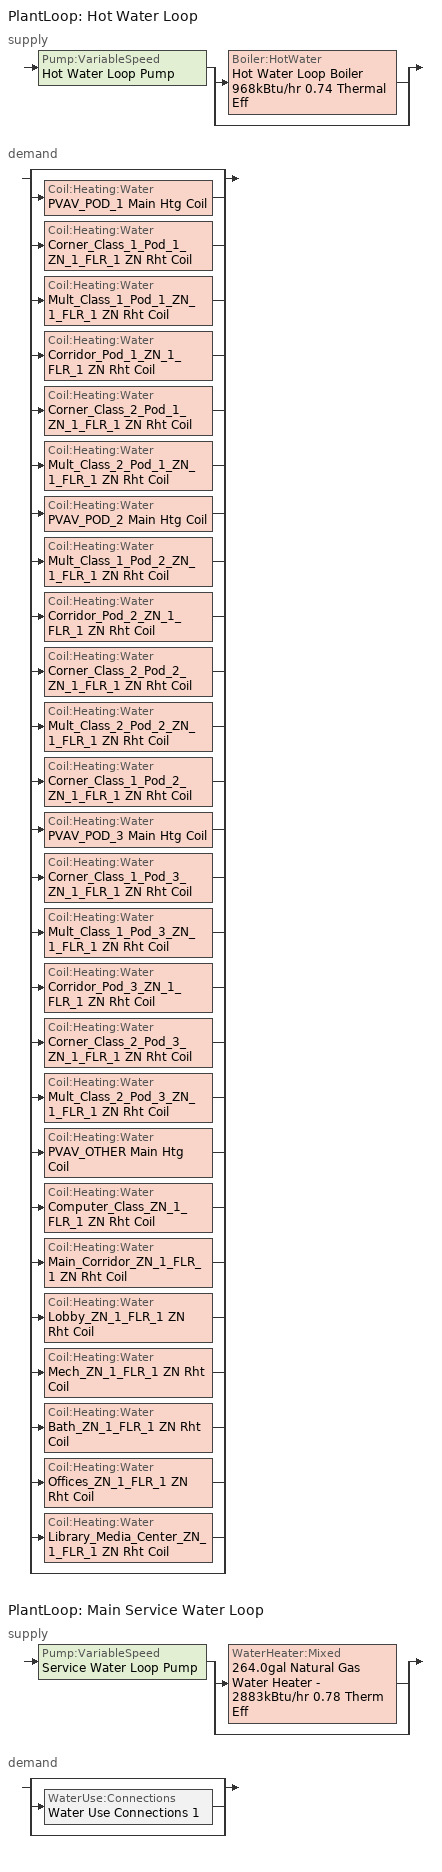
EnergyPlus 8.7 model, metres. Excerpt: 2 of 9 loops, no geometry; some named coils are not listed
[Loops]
PlantLoop 'Hot Water Loop'
 supply: Pump:VariableSpeed 'Hot Water Loop Pump' > split
  | Boiler:HotWater 'Hot Water Loop Boiler 968kBtu/hr 0.74 Thermal Eff'
  | bypass
 demand: split
  | bypass
  | Coil:Heating:Water 'PVAV_POD_1 Main Htg Coil'
  | Coil:Heating:Water 'Corner_Class_1_Pod_1_ZN_1_FLR_1 ZN Rht Coil'
  | Coil:Heating:Water 'Mult_Class_1_Pod_1_ZN_1_FLR_1 ZN Rht Coil'
  | Coil:Heating:Water 'Corridor_Pod_1_ZN_1_FLR_1 ZN Rht Coil'
  | Coil:Heating:Water 'Corner_Class_2_Pod_1_ZN_1_FLR_1 ZN Rht Coil'
  | Coil:Heating:Water 'Mult_Class_2_Pod_1_ZN_1_FLR_1 ZN Rht Coil'
  | Coil:Heating:Water 'PVAV_POD_2 Main Htg Coil'
  | Coil:Heating:Water 'Mult_Class_1_Pod_2_ZN_1_FLR_1 ZN Rht Coil'
  | Coil:Heating:Water 'Corridor_Pod_2_ZN_1_FLR_1 ZN Rht Coil'
  | Coil:Heating:Water 'Corner_Class_2_Pod_2_ZN_1_FLR_1 ZN Rht Coil'
  | Coil:Heating:Water 'Mult_Class_2_Pod_2_ZN_1_FLR_1 ZN Rht Coil'
  | Coil:Heating:Water 'Corner_Class_1_Pod_2_ZN_1_FLR_1 ZN Rht Coil'
  | Coil:Heating:Water 'PVAV_POD_3 Main Htg Coil'
  | Coil:Heating:Water 'Corner_Class_1_Pod_3_ZN_1_FLR_1 ZN Rht Coil'
  | Coil:Heating:Water 'Mult_Class_1_Pod_3_ZN_1_FLR_1 ZN Rht Coil'
  | Coil:Heating:Water 'Corridor_Pod_3_ZN_1_FLR_1 ZN Rht Coil'
  | Coil:Heating:Water 'Corner_Class_2_Pod_3_ZN_1_FLR_1 ZN Rht Coil'
  | Coil:Heating:Water 'Mult_Class_2_Pod_3_ZN_1_FLR_1 ZN Rht Coil'
  | Coil:Heating:Water 'PVAV_OTHER Main Htg Coil'
  | Coil:Heating:Water 'Computer_Class_ZN_1_FLR_1 ZN Rht Coil'
  | Coil:Heating:Water 'Main_Corridor_ZN_1_FLR_1 ZN Rht Coil'
  | Coil:Heating:Water 'Lobby_ZN_1_FLR_1 ZN Rht Coil'
  | Coil:Heating:Water 'Mech_ZN_1_FLR_1 ZN Rht Coil'
  | Coil:Heating:Water 'Bath_ZN_1_FLR_1 ZN Rht Coil'
  | Coil:Heating:Water 'Offices_ZN_1_FLR_1 ZN Rht Coil'
  | Coil:Heating:Water 'Library_Media_Center_ZN_1_FLR_1 ZN Rht Coil'
  | bypass
PlantLoop 'Main Service Water Loop'
 supply: Pump:VariableSpeed 'Service Water Loop Pump' > split
  | WaterHeater:Mixed '264.0gal Natural Gas Water Heater - 2883kBtu/hr 0.78 Therm Eff'
  | bypass
 demand: split
  | bypass
  | WaterUse:Connections 'Water Use Connections 1'
  | bypass
[Coil:Heating:Water] Availability Schedule=Always On Discrete; U-Factor Times Area Value {W/K}=Autosize; Maximum Water Flow Rate {m3/s}=Autosize; Performance Input Method=UFactorTimesAreaAndDesignWaterFlowRate; Rated Capacity {W}=Autosize; Rated Inlet Water Temperature {C}=82.2222; Rated Inlet Air Temperature {C}=16.6667; Rated Outlet Water Temperature {C}=71.1111; Rated Outlet Air Temperature {C}=32.2222; Rated Ratio for Air and Water Convection=0.5
Bath_ZN_1_FLR_1 ZN Rht Coil; Computer_Class_ZN_1_FLR_1 ZN Rht Coil; Corner_Class_1_Pod_1_ZN_1_FLR_1 ZN Rht Coil; Corner_Class_1_Pod_2_ZN_1_FLR_1 ZN Rht Coil; Corner_Class_1_Pod_3_ZN_1_FLR_1 ZN Rht Coil; Corner_Class_2_Pod_1_ZN_1_FLR_1 ZN Rht Coil; Corner_Class_2_Pod_2_ZN_1_FLR_1 ZN Rht Coil; Corner_Class_2_Pod_3_ZN_1_FLR_1 ZN Rht Coil; Corridor_Pod_1_ZN_1_FLR_1 ZN Rht Coil; Corridor_Pod_2_ZN_1_FLR_1 ZN Rht Coil; Corridor_Pod_3_ZN_1_FLR_1 ZN Rht Coil; Library_Media_Center_ZN_1_FLR_1 ZN Rht Coil; Lobby_ZN_1_FLR_1 ZN Rht Coil; Main_Corridor_ZN_1_FLR_1 ZN Rht Coil; Mech_ZN_1_FLR_1 ZN Rht Coil; Mult_Class_1_Pod_1_ZN_1_FLR_1 ZN Rht Coil; Mult_Class_1_Pod_2_ZN_1_FLR_1 ZN Rht Coil; Mult_Class_1_Pod_3_ZN_1_FLR_1 ZN Rht Coil; Mult_Class_2_Pod_1_ZN_1_FLR_1 ZN Rht Coil; Mult_Class_2_Pod_2_ZN_1_FLR_1 ZN Rht Coil; Mult_Class_2_Pod_3_ZN_1_FLR_1 ZN Rht Coil; Offices_ZN_1_FLR_1 ZN Rht Coil
[SetpointManager:Scheduled] Control Variable=Temperature
Name | Schedule
Hot water loop setpoint manager | Hot Water Loop Temp - 180F
Service hot water setpoint manager | Service Water Loop Temp - 140F
[PlantLoop] Fluid Type=Water; Minimum Loop Temperature {C}=10; Maximum Loop Flow Rate {m3/s}=Autosize; Minimum Loop Flow Rate {m3/s}=0; Plant Loop Volume {m3}=Autocalculate; Load Distribution Scheme=Optimal; Plant Loop Demand Calculation Scheme=SingleSetpoint
Name | Plant Equipment Operation Scheme | Maximum Loop Temperature {C}
Hot Water Loop | Hot Water Loop Operation Schemes | 100
Main Service Water Loop | Main Service Water Loop Operation Schemes | 60
[Sizing:Plant] Loop Type=Heating; Sizing Option=NonCoincident; Zone Timesteps in Averaging Window=1; Coincident Sizing Factor Mode=None
Name | Design Loop Exit Temperature {C} | Loop Design Temperature Difference {deltaC}
Hot Water Loop | 82.2222 | 11.1111
Main Service Water Loop | 60 | 5
[Pump:VariableSpeed] Design Maximum Flow Rate {m3/s}=Autosize; Design Power Consumption {W}=Autosize; Fraction of Motor Inefficiencies to Fluid Stream=0; Coefficient 1 of the Part Load Performance Curve=0; Coefficient 2 of the Part Load Performance Curve=1; Coefficient 3 of the Part Load Performance Curve=0; Coefficient 4 of the Part Load Performance Curve=0; Design Minimum Flow Rate {m3/s}=0; Pump Control Type=Intermittent
Name | Design Pump Head {Pa} | Motor Efficiency
Hot Water Loop Pump | 179344 | 0.84
Service Water Loop Pump | 1 | 0.825
[Boiler:HotWater]
Hot Water Loop Boiler 968kBtu/hr 0.74 Thermal Eff: Fuel Type=NaturalGas; Nominal Capacity {W}=Autosize; Nominal Thermal Efficiency=0.74; Efficiency Curve Temperature Evaluation Variable=LeavingBoiler; Normalized Boiler Efficiency Curve=Boiler Constant Efficiency Curve; Design Water Outlet Temperature {C}=82.2222; Design Water Flow Rate {m3/s}=Autosize; Minimum Part Load Ratio=0; Maximum Part Load Ratio=1.2; Optimum Part Load Ratio=1; Water Outlet Upper Temperature Limit {C}=95; Boiler Flow Mode=LeavingSetpointModulated; Parasitic Electric Load {W}=0; Sizing Factor=1
[PlantEquipmentOperationSchemes] Control Scheme Object Type 1=PlantEquipmentOperation:HeatingLoad; Control Scheme Schedule Name 1=Always On Discrete
Name | Control Scheme Name 1
Hot Water Loop Operation Schemes | Hot Water Loop Heating Operation Scheme
Main Service Water Loop Operation Schemes | Main Service Water Loop Heating Operation Scheme
[PlantEquipmentOperation:HeatingLoad] Load Range Lower Limit 1 {W}=0; Load Range Upper Limit 1 {W}=1000000000
Name | Range Equipment List Name 1
Hot Water Loop Heating Operation Scheme | Hot Water Loop Heating Equipment List
Main Service Water Loop Heating Operation Scheme | Main Service Water Loop Heating Equipment List
[PlantEquipmentList]
Hot Water Loop Heating Equipment List: Boiler:HotWater, Hot Water Loop Boiler 968kBtu/hr 0.74 Thermal Eff
Main Service Water Loop Heating Equipment List: WaterHeater:Mixed, 264.0gal Natural Gas Water Heater - 2883kBtu/hr 0.78 Therm Eff
[WaterHeater:Mixed]
264.0gal Natural Gas Water Heater - 2883kBtu/hr 0.78 Therm Eff: Tank Volume {m3}=0.999349; Setpoint Temperature Schedule=Service Water Loop Temp - 140F; Deadband Temperature Difference {deltaC}=2; Maximum Temperature Limit {C}=82.2222; Heater Control Type=Cycle; Heater Maximum Capacity {W}=845000; Heater Ignition Minimum Flow Rate {m3/s}=0; Heater Ignition Delay {s}=0; Heater Fuel Type=NaturalGas; Heater Thermal Efficiency=0.78; Off Cycle Parasitic Fuel Consumption Rate {W}=19.9992; Off Cycle Parasitic Fuel Type=NaturalGas; Off Cycle Parasitic Heat Fraction to Tank=0.8; On Cycle Parasitic Fuel Consumption Rate {W}=19.9992; On Cycle Parasitic Fuel Type=NaturalGas; On Cycle Parasitic Heat Fraction to Tank=0; Ambient Temperature Indicator=Schedule; Ambient Temperature Schedule=Water Heater Ambient Temp Schedule - 70F; Off Cycle Loss Coefficient to Ambient Temperature {W/K}=5.99799; Off Cycle Loss Fraction to Zone=1; On Cycle Loss Coefficient to Ambient Temperature {W/K}=5.99799; On Cycle Loss Fraction to Zone=1; Use Side Effectiveness=1; Source Side Effectiveness=1; Use Side Design Flow Rate {m3/s}=Autosize; Source Side Design Flow Rate {m3/s}=Autosize; Indirect Water Heating Recovery Time {hr}=1.5; Source Side Flow Control Mode=IndirectHeatPrimarySetpoint
[WaterUse:Connections]
Water Use Connections 1: Water Use Equipment Name 1=Main Service Water Use 2.6gal/min
[WaterUse:Equipment]
Main Service Water Use 2.6gal/min: Peak Flow Rate {m3/s}=0.000164035; Flow Rate Fraction Schedule=SchoolPrimary BLDG_SWH_SCH; Target Temperature Schedule=Mixed Water At Faucet Temp - 110F; Sensible Fraction Schedule=Fraction Sensible - 0.2; Latent Fraction Schedule=Fraction Latent - 0.05
[Schedule:Day:Interval]
Hot Water Loop Temp - 180F Default: No, 24:00, 82.2222
Schedule Day 51: No, 24:00, 0.2
Schedule Day 52: No, 24:00, 0.05
Schedule Day 53: No, 24:00, 43.3333
Schedule Day 71: No, 08:00, 0.03, 14:00, 0.05, 24:00, 0.03
Schedule Day 72: No, 09:00, 0.03, 13:00, 0.05, 24:00, 0.03
SchoolPrimary BLDG_SWH_SCH Default; SchoolPrimary BLDG_SWH_SCH Summer Design Day: No, 07:00, 0.0496244, 08:00, 0.0992488, 09:00, 0.337446, 10:00, 0.595493, 11:00, 0.625267, 12:00, 0.714591, 13:00, 0.784065, 14:00, 0.823765, 15:00, 0.605418, 16:00, 0.645117, 18:00, 0.0992488, 19:00, 0.188573, 20:00, 0.248122, 22:00, 0.218347, 23:00, 0.119099, 24:00, 0.0893239
SchoolPrimary BLDG_SWH_SCH Winter Design Day: No, 09:00, 0.0297746, 13:00, 0.0496244, 24:00, 0.0297746
Service Water Loop Temp - 140F Default: No, 24:00, 60
Water Heater Ambient Temp Schedule - 70F Default: No, 24:00, 21.1111
[Schedule:Week:Daily]
Schedule:Week:Daily {78137d7b-d889-4010-9536-06ff810a4877}: Schedule Day 52, Schedule Day 52, Schedule Day 52, Schedule Day 52, Schedule Day 52, Schedule Day 52, Schedule Day 52, Schedule Day 52, Schedule Day 52, Schedule Day 52, Schedule Day 52, Schedule Day 52
Schedule:Week:Daily {0916b23e-170d-46e6-af4e-9a1ba82403ff}: Schedule Day 51, Schedule Day 51, Schedule Day 51, Schedule Day 51, Schedule Day 51, Schedule Day 51, Schedule Day 51, Schedule Day 51, Schedule Day 51, Schedule Day 51, Schedule Day 51, Schedule Day 51
Schedule:Week:Daily {53591e23-f046-4806-ba91-14a8a8c7ad85}: Hot Water Loop Temp - 180F Default, Hot Water Loop Temp - 180F Default, Hot Water Loop Temp - 180F Default, Hot Water Loop Temp - 180F Default, Hot Water Loop Temp - 180F Default, Hot Water Loop Temp - 180F Default, Hot Water Loop Temp - 180F Default, Hot Water Loop Temp - 180F Default, Hot Water Loop Temp - 180F Default, Hot Water Loop Temp - 180F Default, Hot Water Loop Temp - 180F Default, Hot Water Loop Temp - 180F Default
Schedule:Week:Daily {20cc1e90-640a-48de-b2d9-4ef3e496002d}: Schedule Day 53, Schedule Day 53, Schedule Day 53, Schedule Day 53, Schedule Day 53, Schedule Day 53, Schedule Day 53, Schedule Day 53, Schedule Day 53, Schedule Day 53, Schedule Day 53, Schedule Day 53
Schedule:Week:Daily {f2c0bae9-314d-4cbf-b8fb-18b4cd23d3cb}: Schedule Day 71, SchoolPrimary BLDG_SWH_SCH Default, SchoolPrimary BLDG_SWH_SCH Default, SchoolPrimary BLDG_SWH_SCH Default, SchoolPrimary BLDG_SWH_SCH Default, SchoolPrimary BLDG_SWH_SCH Default, Schedule Day 72, SchoolPrimary BLDG_SWH_SCH Default, SchoolPrimary BLDG_SWH_SCH Summer Design Day, SchoolPrimary BLDG_SWH_SCH Winter Design Day, SchoolPrimary BLDG_SWH_SCH Default, SchoolPrimary BLDG_SWH_SCH Default
Schedule:Week:Daily {db923a84-6451-4ba6-885c-e91d056f5f34}: Service Water Loop Temp - 140F Default, Service Water Loop Temp - 140F Default, Service Water Loop Temp - 140F Default, Service Water Loop Temp - 140F Default, Service Water Loop Temp - 140F Default, Service Water Loop Temp - 140F Default, Service Water Loop Temp - 140F Default, Service Water Loop Temp - 140F Default, Service Water Loop Temp - 140F Default, Service Water Loop Temp - 140F Default, Service Water Loop Temp - 140F Default, Service Water Loop Temp - 140F Default
Schedule:Week:Daily {a8e52f67-b08b-4b52-aba2-3bfa3e872e88}: Water Heater Ambient Temp Schedule - 70F Default, Water Heater Ambient Temp Schedule - 70F Default, Water Heater Ambient Temp Schedule - 70F Default, Water Heater Ambient Temp Schedule - 70F Default, Water Heater Ambient Temp Schedule - 70F Default, Water Heater Ambient Temp Schedule - 70F Default, Water Heater Ambient Temp Schedule - 70F Default, Water Heater Ambient Temp Schedule - 70F Default, Water Heater Ambient Temp Schedule - 70F Default, Water Heater Ambient Temp Schedule - 70F Default, Water Heater Ambient Temp Schedule - 70F Default, Water Heater Ambient Temp Schedule - 70F Default
[Schedule:Year]
Fraction Latent - 0.05: Schedule:Week:Daily {78137d7b-d889-4010-9536-06ff810a4877}, 1, 1, 12, 31
Fraction Sensible - 0.2: Schedule:Week:Daily {0916b23e-170d-46e6-af4e-9a1ba82403ff}, 1, 1, 12, 31
Hot Water Loop Temp - 180F: Schedule:Week:Daily {53591e23-f046-4806-ba91-14a8a8c7ad85}, 1, 1, 12, 31
Mixed Water At Faucet Temp - 110F: Schedule:Week:Daily {20cc1e90-640a-48de-b2d9-4ef3e496002d}, 1, 1, 12, 31
SchoolPrimary BLDG_SWH_SCH: Schedule:Week:Daily {f2c0bae9-314d-4cbf-b8fb-18b4cd23d3cb}, 1, 1, 12, 31
Service Water Loop Temp - 140F: Schedule:Week:Daily {db923a84-6451-4ba6-885c-e91d056f5f34}, 1, 1, 12, 31
Water Heater Ambient Temp Schedule - 70F: Schedule:Week:Daily {a8e52f67-b08b-4b52-aba2-3bfa3e872e88}, 1, 1, 12, 31
[Schedule:Constant]
Always On Discrete: Hourly Value=1
[Curve:Cubic]
Boiler Constant Efficiency Curve: Coefficient1 Constant=1; Coefficient2 x=0; Coefficient3 x**2=0; Coefficient4 x**3=0; Minimum Value of x {BasedOnField A2}=0; Maximum Value of x {BasedOnField A2}=1
